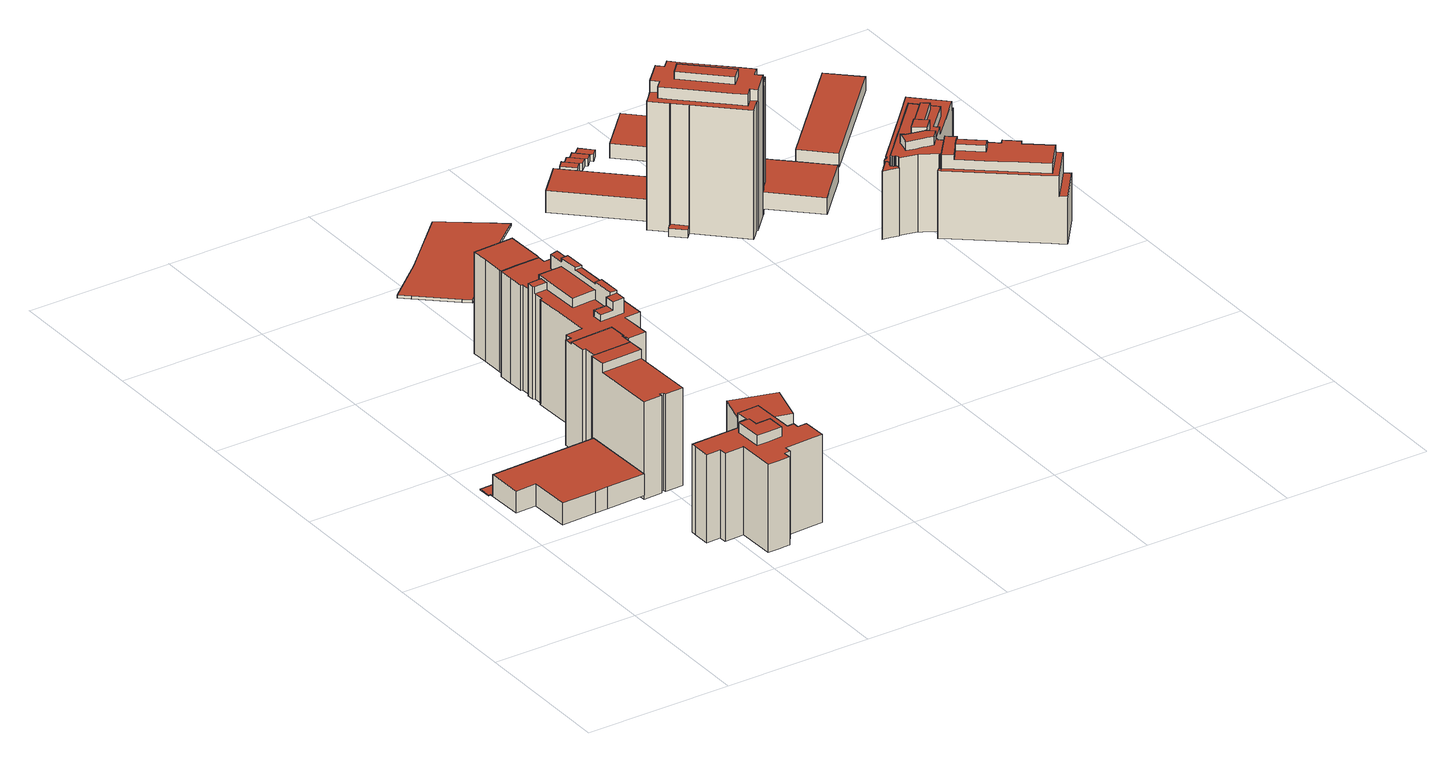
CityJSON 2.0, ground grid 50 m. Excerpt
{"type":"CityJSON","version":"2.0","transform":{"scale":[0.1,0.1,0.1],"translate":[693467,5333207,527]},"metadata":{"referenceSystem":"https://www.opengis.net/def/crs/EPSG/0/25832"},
"CityObjects":{
"building1":{"type":"Building","attributes":{"Gemeindeschluessel":"09162000","HoeheDach":"538.130","HoeheGrund":"530.636","Methode":"9999","NiedrigsteTraufeDesGebaeudes":"530.840","Geometrietyp2DReferenz":"3000","function":"31001_9998","roofType":"9999","measuredHeight":7.49},"geometry":[{"type":"MultiSurface","lod":"2","boundaries":[[[0,1,2,3]],[[4,5,6,7]],[[8,9,10,11]],[[6,12,13,14,15,16,2,1,17,7]],[[18,14,13,19]],[[19,13,12,20]],[[21,22,8,11]],[[23,17,1,0]],[[24,20,12,6,5,25]],[[26,27,28,29]],[[30,16,15,31]],[[29,28,22,21]],[[3,2,16,30]],[[9,8,22,28,27,25,5,4]],[[24,25,27,26]],[[31,15,14,18]],[[10,23,0,3,30,31,18,19,20,24,26,29,21,11]],[[9,4,7,17,23,10]]],"semantics":{"surfaces":[{"type":"WallSurface"},{"type":"RoofSurface"},{"type":"GroundSurface"}],"values":[0,0,0,1,0,0,0,0,0,0,0,0,0,1,0,0,2,0]}}]},
"building2":{"type":"Building","attributes":{"Gemeindeschluessel":"09162000","HoeheDach":"567.290","HoeheGrund":"533.610","Methode":"2000","NiedrigsteTraufeDesGebaeudes":"563.880","Geometrietyp2DReferenz":"3000","function":"31001_1000","roofType":"1000","measuredHeight":33.68,"storeysAboveGround":11},"geometry":[{"type":"MultiSurface","lod":"2","boundaries":[[[32,33,34,35,36,37]],[[38,39,40,41,42,43,44,45]],[[46,47,48,49]],[[50,51,52,53]],[[40,54,55,56,57,41]],[[58,59,60,61]],[[32,37,62,63]],[[64,65,66,67]],[[68,69,70,71]],[[72,73,74,75]],[[63,62,76,77]],[[78,76,62,37,36,35,70,69]],[[79,80,73,72]],[[81,82,51,50]],[[83,84,85,86,87,88,89,90,49,48]],[[71,70,35,34]],[[45,44,59,58]],[[64,91,92,93,94,95,96,65]],[[97,98,99,100]],[[101,77,76,78,69,68]],[[61,60,94,93]],[[102,67,66,103,80,79]],[[104,105,56,55,106,107]],[[87,86,108,109]],[[53,52,104,107]],[[75,74,47,46]],[[54,40,39,38,45,58,61,93,92,91,64,67,102,79,72,75,46,49,90,89,88,87,109,97,100,110,81,50,53,107,106,55]],[[99,111,82,81,110,100]],[[109,108,98,97]],[[73,80,103,66,65,96,95,94,60,59,44,43,42,41,57,56,105,104,52,51,82,111,99,98,108,86,85,84,83,48,47,74],[71,34,33,32,63,77,101,68]]],"semantics":{"surfaces":[{"type":"WallSurface"},{"type":"RoofSurface"},{"type":"GroundSurface"}],"values":[0,0,0,0,0,0,0,0,0,0,0,1,0,0,0,0,0,0,0,0,0,0,0,0,0,0,2,0,0,1]}}]},
"building3":{"type":"Building","attributes":{"Gemeindeschluessel":"09162000","HoeheDach":"565.950","HoeheGrund":"529.330","Methode":"2000","NiedrigsteTraufeDesGebaeudes":"562.948","Geometrietyp2DReferenz":"3000","function":"31001_9998","roofType":"1000","measuredHeight":36.62,"storeysAboveGround":10},"geometry":[{"type":"MultiSurface","lod":"2","boundaries":[[[112,113,114,115]],[[115,114,116,117]],[[118,119,120,121]],[[122,123,124,125]],[[114,113,126,127,128,118,121,116]],[[118,128,129,130,125,124,119]],[[129,128,127,131]],[[132,126,113,112]],[[119,124,123,133,120]],[[130,129,131,132,112,115,117,134,135,122,125]],[[135,133,123,122]],[[116,121,120,133,135,134,117]],[[131,127,126,132]]],"semantics":{"surfaces":[{"type":"WallSurface"},{"type":"RoofSurface"},{"type":"GroundSurface"}],"values":[0,0,0,0,1,0,0,0,1,2,0,0,0]}}]},
"building4":{"type":"Building","attributes":{"Gemeindeschluessel":"09162000","HoeheDach":"571.550","HoeheGrund":"529.133","Methode":"2000","NiedrigsteTraufeDesGebaeudes":"565.310","Geometrietyp2DReferenz":"3000","function":"31001_9998","roofType":"1000","measuredHeight":42.42,"storeysAboveGround":11},"geometry":[{"type":"MultiSurface","lod":"2","boundaries":[[[136,137,138,139,140,141]],[[142,143,144,145]],[[146,147,148,149,150,151,152]],[[153,154,155,156,157,158,159]],[[145,144,160,161]],[[162,163,164,165,166,167,168,169,170]],[[157,171,172,173,174,158]],[[149,175,166,165,164,150]],[[176,171,157,156]],[[177,178,155,154]],[[179,180,181,182]],[[183,184,185,186,187,188]],[[189,190,191,192,193,124]],[[194,195,196,197]],[[198,199,200,201]],[[182,181,202,203]],[[204,205,206,207]],[[208,173,172,209]],[[210,211,212,213]],[[214,215,138,137]],[[191,216,197,196,203,202,192]],[[161,160,217,218]],[[179,182,203,196,195,219,220,221,187,186,185,222,223,217,160,144,143,224,225,226,227,228,229,208,209,230,231,232,233,234,235,236,237,238,148,147,146,170,169,168,167,239,240,241,176,156,155,178,242,243,244,245,246,140,139,138,215]],[[151,163,162,152]],[[247,248,249,232,231,230]],[[218,217,223,250]],[[251,219,195,194]],[[184,252,250,223,222,185]],[[251,253,254,188,187,221,220,219]],[[252,184,183,188,254,253,251,194,197,216,191,190,189,255,256,257,258,259,214,137,136,141,260,261,262,263,264,177,154,153,159,265,266,267,268,269,270,271,272,142,145,161,218,250]],[[189,124,123,255]],[[241,240,239,273,274,275]],[[272,224,143,142]],[[269,227,226,270]],[[274,273,276,249,248,247,277,278,275]],[[151,150,164,163]],[[257,279,280,258]],[[211,206,205,212]],[[281,200,199,282]],[[226,225,224,272,271,270]],[[174,173,208,229,267,266,265]],[[166,201,200,281,213,212,205,204,283,233,232,249,276,273,239,167]],[[159,158,174,265]],[[264,242,178,177]],[[282,210,213,281]],[[246,245,244,243,242,264,263,262,261,260]],[[175,198,201,166]],[[146,152,162,170]],[[275,278,277,247,230,209,172,171,176,241]],[[259,258,280,180,179,215,214]],[[229,228,227,269,268,267]],[[280,279,284,123,124,193,192,202,181,180]],[[123,284,279,257,256,255]],[[207,285,283,204]],[[210,282,199,198,175,149,148,238,237,236,235,234,285,207,206,211]],[[141,140,246,260]],[[233,283,285,234]]],"semantics":{"surfaces":[{"type":"WallSurface"},{"type":"RoofSurface"},{"type":"GroundSurface"}],"values":[0,0,0,0,0,0,1,1,0,0,0,0,0,0,1,0,0,0,0,0,0,0,1,1,0,0,0,0,0,2,0,0,0,0,1,0,0,1,0,0,0,0,0,0,1,0,0,0,0,0,0,1,0,1,0,0,0]}}]},
"building5":{"type":"Building","attributes":{"Gemeindeschluessel":"09162000","HoeheDach":"565.379","HoeheGrund":"530.383","Methode":"1000","NiedrigsteTraufeDesGebaeudes":"565.379","Geometrietyp2DReferenz":"3000","function":"31001_9998","roofType":"1000","measuredHeight":35,"storeysAboveGround":10},"geometry":[{"type":"MultiSurface","lod":"2","boundaries":[[[286,287,288,289]],[[290,291,287,286]],[[292,293,294,295]],[[296,297,298,299,294,293,288,287,291]],[[300,301,295,294,299,298]],[[290,286,289,292,295,301,300,302,303]],[[300,298,297,302]],[[289,288,293,292]],[[302,297,296,303]],[[303,296,291,290]]],"semantics":{"surfaces":[{"type":"WallSurface"},{"type":"RoofSurface"},{"type":"GroundSurface"}],"values":[0,0,0,1,0,2,0,0,0,0]}}]},
"building6":{"type":"Building","attributes":{"Gemeindeschluessel":"09162000","HoeheDach":"543.458","HoeheGrund":"532.690","Methode":"2000","NiedrigsteTraufeDesGebaeudes":"543.458","Geometrietyp2DReferenz":"3000","function":"31001_1000","roofType":"1000","measuredHeight":10.77,"storeysAboveGround":2},"geometry":[{"type":"MultiSurface","lod":"2","boundaries":[[[304,305,306,307]],[[308,304,307,309]],[[310,311,312,305,304,308]],[[311,310,313,314]],[[312,311,314,315]],[[305,312,315,306]],[[309,307,306,315,314,313]],[[310,308,309,313]]],"semantics":{"surfaces":[{"type":"WallSurface"},{"type":"RoofSurface"},{"type":"GroundSurface"}],"values":[0,0,1,0,0,0,2,0]}}]},
"building7":{"type":"Building","attributes":{"Gemeindeschluessel":"09162000","HoeheDach":"531.546","HoeheGrund":"526.832","Methode":"2000","NiedrigsteTraufeDesGebaeudes":"531.546","Geometrietyp2DReferenz":"3000","function":"53001_1800","roofType":"1000","measuredHeight":4.71},"geometry":[{"type":"MultiSurface","lod":"2","boundaries":[[[316,317,318,319]],[[319,318,320,321]],[[322,323,324,325]],[[326,327,328,329,330,322,325,316,319,321,331,332]],[[321,320,333,331]],[[332,334,335,326]],[[334,333,320,318,317,324,323,336,337,338,339,335]],[[327,339,338,328]],[[328,338,337,329]],[[329,337,336,330]],[[330,336,323,322]],[[331,333,334,332]],[[326,335,339,327]],[[325,324,317,316]]],"semantics":{"surfaces":[{"type":"WallSurface"},{"type":"GroundSurface"},{"type":"RoofSurface"}],"values":[0,0,0,1,0,0,2,0,0,0,0,0,0,0]}}]},
"building8":{"type":"Building","attributes":{"Gemeindeschluessel":"09162000","HoeheDach":"536.255","HoeheGrund":"528.710","Methode":"1000","NiedrigsteTraufeDesGebaeudes":"536.255","Geometrietyp2DReferenz":"3000","function":"31001_9998","roofType":"1000","measuredHeight":7.54,"storeysAboveGround":2},"geometry":[{"type":"MultiSurface","lod":"2","boundaries":[[[340,341,342,343]],[[344,345,346,347]],[[346,341,340,347]],[[347,340,343,344]],[[344,343,342,345]],[[345,342,341,346]]],"semantics":{"surfaces":[{"type":"RoofSurface"},{"type":"GroundSurface"},{"type":"WallSurface"}],"values":[0,1,2,2,2,2]}}]},
"building9":{"type":"Building","attributes":{"Gemeindeschluessel":"09162000","HoeheDach":"533.993","HoeheGrund":"531.570","Methode":"1000","NiedrigsteTraufeDesGebaeudes":"533.993","Geometrietyp2DReferenz":"3000","function":"31001_2000","roofType":"1000","measuredHeight":2.42},"geometry":[{"type":"MultiSurface","lod":"2","boundaries":[[[348,349,350,351]],[[352,353,349,348]],[[351,350,354,355]],[[353,356,354,350,349]],[[348,351,355,357,352]],[[357,356,353,352]],[[355,354,356,357]]],"semantics":{"surfaces":[{"type":"WallSurface"},{"type":"RoofSurface"},{"type":"GroundSurface"}],"values":[0,0,0,1,2,0,0]}}]},
"building10":{"type":"Building","attributes":{"Gemeindeschluessel":"09162000","HoeheDach":"533.996","HoeheGrund":"531.610","Methode":"1000","NiedrigsteTraufeDesGebaeudes":"533.996","Geometrietyp2DReferenz":"3000","function":"31001_2000","roofType":"1000","measuredHeight":2.39},"geometry":[{"type":"MultiSurface","lod":"2","boundaries":[[[358,359,360,361]],[[357,356,354,355]],[[361,360,356,357]],[[362,363,364,365]],[[356,360,359,364,363,354]],[[365,364,359,358]],[[355,362,365,358,361,357]],[[355,354,363,362]]],"semantics":{"surfaces":[{"type":"WallSurface"},{"type":"RoofSurface"},{"type":"GroundSurface"}],"values":[0,0,0,0,1,0,2,0]}}]},
"building11":{"type":"Building","attributes":{"Gemeindeschluessel":"09162000","HoeheDach":"533.991","HoeheGrund":"531.620","Methode":"1000","NiedrigsteTraufeDesGebaeudes":"533.991","Geometrietyp2DReferenz":"3000","function":"31001_2000","roofType":"1000","measuredHeight":2.37},"geometry":[{"type":"MultiSurface","lod":"2","boundaries":[[[366,367,368,369]],[[370,371,367,366]],[[365,370,366,369,372,358]],[[359,373,368,367,371,364]],[[365,364,371,370]],[[369,368,373,372]],[[358,359,364,365]],[[372,373,359,358]]],"semantics":{"surfaces":[{"type":"WallSurface"},{"type":"GroundSurface"},{"type":"RoofSurface"}],"values":[0,0,1,2,0,0,0,0]}}]},
"building12":{"type":"Building","attributes":{"Gemeindeschluessel":"09162000","HoeheDach":"533.999","HoeheGrund":"531.680","Methode":"1000","NiedrigsteTraufeDesGebaeudes":"533.999","Geometrietyp2DReferenz":"3000","function":"31001_2000","roofType":"1000","measuredHeight":2.32},"geometry":[{"type":"MultiSurface","lod":"2","boundaries":[[[368,374,375,376,367]],[[377,378,379,380,381]],[[379,375,374,380]],[[381,368,367,377]],[[377,367,376,378]],[[378,376,375,379]],[[380,374,368,381]]],"semantics":{"surfaces":[{"type":"RoofSurface"},{"type":"GroundSurface"},{"type":"WallSurface"}],"values":[0,1,2,2,2,2,2]}}]},
"building13":{"type":"Building","attributes":{"Gemeindeschluessel":"09162000","HoeheDach":"578.640","HoeheGrund":"527.840","Methode":"2000","NiedrigsteTraufeDesGebaeudes":"530.532","Geometrietyp2DReferenz":"3000","function":"31001_9998","roofType":"1000","measuredHeight":50.8,"storeysAboveGround":14},"geometry":[{"type":"MultiSurface","lod":"2","boundaries":[[[382,383,384,385]],[[386,387,388,389]],[[390,391,392,393]],[[394,395,396,397]],[[398,399,400,401,402,403,404,405,406,407,408,409,410,411,412,413,414,415,416,417,418,419,420,421,422,423]],[[424,388,387,425,426,427,428,429,382,385,430,431,432,433,390,393,434,435,436]],[[385,384,437,430]],[[438,439,440,421,420,419]],[[432,431,430,437,441,442,443,433]],[[399,444,445,400]],[[422,446,447,423]],[[448,449,450,451]],[[452,453,454,455]],[[407,426,425,408]],[[456,396,395,457]],[[386,458,410,409,408,425,387]],[[459,457,395,394]],[[442,441,437,384,383,460,450,449,461,462,463,454,453,464,392,391,443],[394,397,465,459]],[[433,443,391,390]],[[466,461,449,448]],[[404,429,428,405]],[[458,386,389,467]],[[382,429,404,403,402,460,383]],[[421,440,446,422]],[[397,396,456,465]],[[468,464,453,452]],[[410,458,467,411]],[[413,424,436,414]],[[463,462,461,466,469,470,455,454]],[[467,389,388,424,413,412,411]],[[402,401,400,445,451,450,460]],[[399,398,423,447,471,444]],[[407,406,405,428,427,426]],[[452,455,470,469,466,448,451,445,444,471,447,446,440,439,438,468]],[[436,435,434,416,415,414]],[[434,393,392,464,468,438,419,418,417,416]],[[465,456,457,459]]],"semantics":{"surfaces":[{"type":"WallSurface"},{"type":"GroundSurface"},{"type":"RoofSurface"}],"values":[0,0,0,0,1,2,0,0,0,0,0,0,0,0,2,0,0,2,0,0,0,2,0,0,0,0,0,0,0,0,0,0,0,2,0,0,0]}}]},
"building14":{"type":"Building","attributes":{"Gemeindeschluessel":"09162000","HoeheDach":"553.580","HoeheGrund":"530.220","Methode":"2000","NiedrigsteTraufeDesGebaeudes":"553.580","Geometrietyp2DReferenz":"3000","function":"51009_1610","roofType":"1000","measuredHeight":23.36},"geometry":[{"type":"MultiSurface","lod":"2","boundaries":[[[472,473,474,475,476,477]],[[478,479,480,481]],[[482,483,484,485,486,487,488,489,490,491,492,493,480,479,494,495,474,473,472]],[[496,497,483,482,472,477]],[[498,485,484,499]],[[499,484,483,497]],[[500,489,488,501]],[[502,492,491,503]],[[475,474,495,504]],[[505,493,492,502]],[[506,494,479,478]],[[481,480,493,505]],[[504,495,494,506]],[[501,488,487,507]],[[507,487,486,508]],[[477,476,475,504,506,478,481,505,502,503,509,500,501,507,508,498,499,497,496]],[[509,490,489,500]],[[508,486,485,498]],[[503,491,490,509]]],"semantics":{"surfaces":[{"type":"WallSurface"},{"type":"RoofSurface"},{"type":"GroundSurface"}],"values":[0,0,1,0,0,0,0,0,0,0,0,0,0,0,0,2,0,0,0]}}]},
"building15":{"type":"Building","attributes":{"Gemeindeschluessel":"09162000","HoeheDach":"536.663","HoeheGrund":"531.700","Methode":"1000","NiedrigsteTraufeDesGebaeudes":"536.663","Geometrietyp2DReferenz":"3000","function":"31001_9998","roofType":"1000","measuredHeight":4.96},"geometry":[{"type":"MultiSurface","lod":"2","boundaries":[[[510,511,512,513]],[[514,515,516,517,518,519]],[[520,521,522,523,524,525]],[[526,512,511,519,518,517,521,520,525,527,528,529,530]],[[528,527,531,532,533,529]],[[515,514,510,513,534,535,533,532,531,524,523,522,516]],[[535,530,529,533]],[[527,525,524,531]],[[534,513,512,526,530,535]],[[514,519,511,510]],[[522,521,517,516]]],"semantics":{"surfaces":[{"type":"WallSurface"},{"type":"RoofSurface"},{"type":"GroundSurface"}],"values":[0,0,0,1,0,2,0,0,0,0,0]}}]},
"building16":{"type":"Building","attributes":{"Gemeindeschluessel":"09162000","HoeheDach":"536.202","HoeheGrund":"530.440","Methode":"1000","NiedrigsteTraufeDesGebaeudes":"536.202","Geometrietyp2DReferenz":"3000","function":"31001_9998","roofType":"1000","measuredHeight":5.76,"storeysAboveGround":1},"geometry":[{"type":"MultiSurface","lod":"2","boundaries":[[[536,537,538,539]],[[540,541,542,543,544,545]],[[542,541,537,536]],[[546,547,545,544]],[[548,549,550,551,547,546]],[[552,553,554,555]],[[553,556,538,537,541,540,545,547,551,550,557,558,554]],[[552,559,539,538,556,553]],[[559,552,555,560,561,549,548,546,544,543,542,536,539]],[[557,550,549,561]],[[555,554,558,560]],[[560,558,557,561]]],"semantics":{"surfaces":[{"type":"WallSurface"},{"type":"RoofSurface"},{"type":"GroundSurface"}],"values":[0,0,0,0,0,0,1,0,2,0,0,0]}}]},
"building17":{"type":"Building","attributes":{"Gemeindeschluessel":"09162000","HoeheDach":"535.408","HoeheGrund":"531.670","Methode":"1000","NiedrigsteTraufeDesGebaeudes":"535.408","Geometrietyp2DReferenz":"3000","function":"31001_2000","roofType":"1000","measuredHeight":3.74},"geometry":[{"type":"MultiSurface","lod":"2","boundaries":[[[516,562,563,522]],[[522,564,565,566,516]],[[522,563,567,564]],[[565,568,569,566]],[[566,569,562,516]],[[564,567,568,565]],[[562,569,568,567,563]]],"semantics":{"surfaces":[{"type":"WallSurface"},{"type":"GroundSurface"},{"type":"RoofSurface"}],"values":[0,1,0,0,0,0,2]}}]},
"building18":{"type":"Building","attributes":{"Gemeindeschluessel":"09162000","HoeheDach":"560.112","HoeheGrund":"530.270","Methode":"2000","NiedrigsteTraufeDesGebaeudes":"546.560","Geometrietyp2DReferenz":"3000","function":"31001_9998","roofType":"1000","measuredHeight":29.84,"storeysAboveGround":6},"geometry":[{"type":"MultiSurface","lod":"2","boundaries":[[[570,571,572,573,574,575,576,577,578,579,580]],[[581,582,583,584]],[[585,586,587,588]],[[589,590,591,592,593,594,595,596]],[[597,598,599,600]],[[601,602,603,604,605,606]],[[607,608,609,610]],[[611,612,613,614,615,616,617,582,581,618,619,620,621]],[[474,495,622,623,624,625,626,627,628,629,630,631,632,633,634,635,636,637,638,639,640,641,642,643,644]],[[645,646,647,648,649,650,651,652]],[[653,654,576,575]],[[655,638,637,656]],[[640,639,638,655,657,658,659,660,661]],[[658,657,662,663]],[[634,664,665,635]],[[666,667,668,669]],[[615,614,670,671]],[[672,643,642,673]],[[673,642,641,674]],[[610,609,675,676]],[[677,678,679,680,675,609,608,670,614,613,612,681,682,683,684,685]],[[686,687,688,689]],[[690,588,587,691]],[[692,693,694,695]],[[696,586,585,697]],[[698,699,700,701,702,703]],[[691,587,586,696]],[[704,705,706,707,708,680,679,678,677,685,709,710,711]],[[712,713,714,715]],[[715,714,700,699]],[[716,717,598,597]],[[718,623,622,719]],[[684,720,709,685]],[[612,611,721,681]],[[722,723,724,725]],[[726,474,644,727]],[[703,702,728,729]],[[730,718,719,731,732,724,723,733]],[[663,662,717,716]],[[617,616,615,671,583,582]],[[578,577,576,654,734,607,610,676,708,707,706,705,704,711,735,579]],[[671,670,608,607,734,654,653,736,737,738,739,740,741,742,584,583]],[[631,743,744,632]],[[592,745,746,747,748,749,750,751,656,637,636,635,665,752,753,593]],[[754,755,756,757]],[[574,736,653,575]],[[689,688,693,692]],[[758,759,760,761,762,763,764,765,766]],[[763,762,767,606,605]],[[656,751,668,667,599,598,717,662,657,655]],[[768,769,770,771]],[[603,602,772,773]],[[729,728,687,686]],[[774,757,756,775]],[[681,721,770,769,682]],[[581,584,618]],[[776,777,778,779,780,781,782,783,784,785,758,766]],[[786,787,731,719,622,495,788]],[[579,735,789,790,791,648,647,792,793,580]],[[794,695,694,795,730,733,796]],[[573,572,571,570,580,793,792,647,646,645,652,797,798,799,712,715,699,698,703,729,686,689,692,695,794,796,722,725,800,787,786,788,726,727,672,673,674,661,660,659,658,663,716,597,600,666,669,750,749,748,747,746,745,592,591,590,589,801,742,741,740,739,738,737]],[[775,756,755,802]],[[634,633,632,744,803,664]],[[799,798,797,652,651,804,805,806,713,712]],[[682,769,768,683]],[[720,771,770,721]],[[711,710,807,808,621,620,809,810,811,812]],[[725,724,732,800]],[[802,755,754,813]],[[811,810,791,790]],[[709,720,721,611,621,808,807,710]],[[800,732,731,787]],[[727,644,643,672]],[[669,668,751,750]],[[694,693,688,687,728,702,701,700,714,713,806,805,804,651,650,649,648,791,810,809,620,619,596,595,594,593,753,752,665,664,803,744,743,814,815,816,817,818,819,820,821,795],[765,764,763,605,604,603,773,822,823,824,780,779,778,777,776,766],[691,696,697,690],[775,802,813,774]],[[697,585,588,690]],[[780,824,823,825,826,781]],[[788,495,474,726]],[[767,762,761]],[[683,768,771,720,684]],[[619,618,584,742,801]],[[589,596,619,801]],[[737,736,574,573]],[[796,733,723,722]],[[674,641,640,661]],[[789,735,711,812]],[[600,599,667,666]],[[813,754,757,774]],[[606,767,761,760]],[[676,675,680,708]],[[785,784,783,782,781,826,825,827,772,602,601,606,760,759,758]],[[827,825,823,822,773,772]],[[795,821,820,819,818,817,816,815,814,743,631,630,629,628,627,626,625,624,623,718,730]],[[812,811,790,789]]],"semantics":{"surfaces":[{"type":"WallSurface"},{"type":"RoofSurface"},{"type":"GroundSurface"}],"values":[0,0,1,0,0,0,0,0,1,0,0,0,0,0,0,0,0,0,0,0,1,0,0,0,0,0,0,0,0,0,0,0,0,0,0,0,0,1,0,1,1,0,0,0,1,1,0,0,0,1,1,0,0,0,0,1,0,0,0,0,2,0,0,0,0,0,0,0,0,0,1,0,0,0,1,0,0,0,1,0,0,0,0,0,0,0,0,0,0,0,1,0,0,1]}}]},
"building19":{"type":"Building","attributes":{"Gemeindeschluessel":"09162000","HoeheDach":"536.142","HoeheGrund":"531.350","Methode":"1000","NiedrigsteTraufeDesGebaeudes":"536.142","Geometrietyp2DReferenz":"3000","function":"31001_9998","roofType":"1000","measuredHeight":4.79,"storeysAboveGround":1},"geometry":[{"type":"MultiSurface","lod":"2","boundaries":[[[828,829,830,831]],[[832,828,831,833]],[[831,830,834,833]],[[834,830,829,835]],[[833,834,835,832]],[[832,835,829,828]]],"semantics":{"surfaces":[{"type":"WallSurface"},{"type":"GroundSurface"},{"type":"RoofSurface"}],"values":[0,1,0,2,0,0]}}]}
},
"vertices":[
[5,790,36],[5,790,38],[4,835,38],[4,835,36],[13,782,111],[383,795,111],[383,795,38],[13,782,38],[89,664,111],[16,661,111],[16,661,36],[89,664,36],[383,804,38],[391,805,38],[390,848,38],[380,848,38],[10,835,38],[12,791,38],[390,848,36],[391,805,36],[383,804,36],[94,526,36],[94,526,111],[12,791,36],[391,535,36],[391,535,111],[256,531,36],[256,531,111],[213,530,111],[213,530,36],[10,835,36],[380,848,36],
[555,181,369],[555,197,369],[554,216,369],[554,216,403],[555,197,403],[555,181,403],[610,63,66],[684,66,66],[716,67,66],[716,67,369],[684,66,369],[610,63,369],[581,62,369],[581,62,66],[361,218,66],[361,218,369],[361,234,369],[361,234,66],[657,166,66],[657,166,369],[680,167,369],[680,167,66],[713,144,66],[713,148,66],[713,148,369],[713,144,369],[582,38,66],[582,38,369],[560,36,369],[560,36,66],[606,183,403],[606,183,369],[483,7,66],[483,7,369],[480,137,369],[480,137,66],[518,120,369],[518,120,403],[516,215,403],[516,215,369],[412,159,66],[412,159,369],[363,157,369],[363,157,66],[608,123,403],[608,123,369],[557,121,403],[413,135,66],[413,135,369],[652,316,66],[652,316,369],[476,238,369],[515,239,369],[553,240,369],[555,240,369],[555,240,66],[553,240,66],[515,239,66],[476,238,66],[521,9,66],[560,10,66],[561,10,66],[561,10,369],[560,10,369],[521,9,369],[578,270,66],[578,270,369],[577,313,369],[577,313,66],[557,121,369],[479,137,66],[479,137,369],[681,147,369],[682,147,369],[682,147,66],[681,147,66],[554,268,369],[554,268,66],[603,314,66],[603,314,369],
[455,549,23],[455,549,359],[455,537,359],[455,537,23],[391,535,359],[391,535,23],[526,754,359],[526,754,390],[385,749,390],[385,749,359],[391,805,23],[391,805,390],[524,809,390],[524,809,23],[468,549,359],[469,538,359],[532,540,359],[532,540,23],[526,754,23],[469,538,23],[468,549,23],[383,804,390],[385,749,23],[383,804,23],
[396,937,21],[396,935,21],[396,935,383],[396,937,383],[395,960,383],[395,960,21],[441,1379,21],[441,1379,383],[500,1383,383],[500,1383,21],[524,968,383],[570,970,383],[609,972,383],[609,972,435],[570,970,435],[570,970,405],[524,968,405],[449,1214,21],[452,1211,21],[452,1211,383],[449,1214,383],[449,1214,407],[445,1216,407],[445,1216,21],[580,1385,383],[580,1385,21],[523,1004,405],[569,1006,405],[569,1006,435],[577,1006,435],[584,1007,435],[584,1007,383],[577,1006,383],[569,1006,383],[523,1004,383],[495,1216,407],[494,1243,407],[446,1241,407],[445,1240,407],[607,1008,435],[495,1216,383],[452,1178,21],[452,1178,383],[377,906,383],[377,906,390],[526,912,390],[526,912,383],[609,948,21],[652,949,21],[652,949,383],[609,948,383],[597,947,383],[597,947,21],[524,809,21],[523,836,21],[523,851,21],[523,851,390],[523,836,390],[536,840,21],[536,840,383],[536,852,383],[536,852,21],[607,1008,444],[605,1086,444],[582,1085,444],[584,1007,444],[528,851,390],[528,851,383],[576,1258,431],[576,1258,445],[599,1259,445],[599,1259,435],[446,1241,383],[494,1243,383],[602,1188,437],[602,1188,445],[578,1187,445],[578,1187,437],[376,935,21],[376,935,383],[528,851,21],[581,1357,383],[581,1357,21],[600,842,383],[598,916,383],[597,946,383],[640,1315,383],[639,1360,383],[442,1332,383],[443,1306,383],[444,1279,383],[450,1277,383],[451,1252,383],[451,1247,383],[493,1254,383],[561,1257,383],[576,1258,383],[574,1312,383],[598,1313,383],[599,1259,383],[602,1188,383],[605,1086,383],[607,1008,383],[582,1085,383],[566,1085,383],[499,1082,383],[447,1177,383],[450,1080,383],[453,1001,383],[454,965,383],[454,964,383],[493,1254,416],[561,1257,416],[576,1258,416],[639,1360,21],[600,842,21],[640,1315,21],[598,916,21],[597,946,21],[391,805,21],[390,830,21],[390,848,21],[379,848,21],[377,906,21],[454,964,21],[454,965,21],[453,1001,21],[450,1080,21],[447,1177,21],[445,1240,21],[446,1241,21],[451,1247,21],[451,1252,21],[450,1277,21],[444,1279,21],[443,1306,21],[442,1332,21],[582,1085,416],[566,1085,416],[499,1082,416],[578,1187,416],[494,1243,416],[495,1216,416],[390,848,390],[379,848,390],[582,1085,437],[605,1086,437],[574,1312,431],[390,830,390],[598,1313,435],
[441,1389,34],[441,1389,384],[439,1459,384],[439,1459,34],[441,1379,34],[441,1379,384],[437,1517,34],[437,1517,384],[576,1523,384],[576,1523,34],[500,1383,384],[580,1385,384],[580,1396,384],[578,1465,384],[580,1396,34],[578,1465,34],[580,1385,34],[500,1383,34],
[747,554,165],[783,682,165],[783,682,57],[747,554,57],[785,543,165],[785,543,57],[812,535,165],[906,509,165],[941,637,165],[812,535,57],[906,509,57],[941,637,57],
[846,1999,35],[846,1999,45],[807,1960,45],[807,1960,35],[599,1767,45],[599,1767,35],[911,2107,35],[911,2107,45],[945,2082,45],[945,2082,35],[428,1916,35],[564,2033,35],[625,2093,35],[755,2219,35],[788,2196,35],[575,1788,35],[459,1889,35],[575,1788,45],[459,1889,45],[428,1916,45],[788,2196,45],[755,2219,45],[625,2093,45],[564,2033,45],
[1319,1904,93],[1410,1999,93],[1184,2213,93],[1094,2118,93],[1094,2118,17],[1184,2213,17],[1410,1999,17],[1319,1904,17],
[1228,2246,46],[1228,2246,70],[1248,2267,70],[1248,2267,46],[1267,2208,46],[1267,2208,70],[1255,2259,70],[1255,2259,46],[1287,2229,70],[1287,2229,46],
[1315,2242,46],[1315,2242,70],[1295,2221,70],[1295,2221,46],[1275,2280,46],[1275,2280,70],[1283,2273,70],[1283,2273,46],
[1311,2286,46],[1311,2286,70],[1343,2256,70],[1343,2256,46],[1303,2294,46],[1303,2294,70],[1323,2235,46],[1323,2235,70],
[1351,2248,70],[1371,2268,70],[1332,2306,70],[1311,2286,47],[1332,2306,47],[1371,2268,47],[1351,2248,47],[1343,2256,47],
[1571,1695,451],[1571,1695,490],[1553,1712,490],[1553,1712,451],[1387,1790,35],[1387,1790,451],[1345,1830,451],[1345,1830,35],[1355,1900,451],[1355,1900,490],[1334,1920,490],[1334,1920,451],[1431,1921,490],[1431,1921,516],[1565,1794,516],[1565,1794,490],[1652,1785,8],[1632,1764,8],[1635,1762,8],[1632,1759,8],[1626,1753,8],[1571,1695,8],[1568,1691,8],[1565,1694,8],[1546,1673,8],[1529,1656,8],[1388,1790,8],[1387,1790,8],[1370,1772,8],[1328,1811,8],[1345,1830,8],[1346,1830,8],[1295,1878,8],[1311,1896,8],[1319,1904,8],[1334,1920,8],[1395,1984,8],[1410,1999,8],[1418,2008,8],[1434,2025,8],[1623,1845,8],[1668,1802,8],[1346,1830,451],[1388,1790,451],[1529,1656,451],[1546,1673,451],[1565,1694,451],[1568,1691,451],[1530,1688,451],[1495,1721,451],[1362,1848,451],[1332,1876,451],[1319,1904,451],[1311,1896,451],[1295,1878,451],[1530,1688,490],[1410,1999,451],[1418,2008,451],[1434,2025,451],[1495,1721,490],[1362,1848,490],[1332,1876,490],[1632,1764,451],[1635,1762,451],[1623,1845,451],[1668,1802,451],[1614,1777,451],[1614,1777,490],[1632,1759,490],[1632,1759,451],[1416,1965,451],[1416,1965,490],[1439,1988,490],[1439,1988,451],[1533,1760,516],[1399,1887,516],[1370,1772,35],[1399,1887,490],[1626,1753,490],[1636,1800,490],[1602,1833,490],[1468,1960,490],[1395,1984,490],[1533,1760,490],[1636,1800,451],[1328,1811,35],[1395,1984,451],[1602,1833,451],[1468,1960,451],[1652,1785,451],
[1824,1410,266],[1845,1431,266],[1865,1453,266],[1865,1453,32],[1845,1431,32],[1824,1410,32],[1869,1436,32],[1869,1436,266],[1866,1434,266],[1866,1434,32],[1851,1404,266],[1878,1398,266],[1879,1403,266],[1880,1403,266],[1877,1415,266],[1874,1414,266],[1870,1415,266],[1867,1417,266],[1865,1420,266],[1863,1423,266],[1863,1427,266],[1864,1431,266],[1872,1437,266],[1869,1449,266],[1851,1404,32],[1878,1398,32],[1880,1403,32],[1879,1403,32],[1867,1417,32],[1870,1415,32],[1863,1427,32],[1863,1423,32],[1869,1449,32],[1864,1431,32],[1872,1437,32],[1874,1414,32],[1877,1415,32],[1865,1420,32],
[1620,2278,47],[1620,2278,97],[1496,2148,97],[1496,2148,47],[1689,2212,47],[1690,2213,47],[1813,2343,47],[1813,2343,97],[1690,2213,97],[1689,2212,97],[1744,2408,97],[1746,2406,97],[1746,2406,47],[1744,2408,47],[1721,2429,47],[1721,2429,97],[1475,2169,97],[1599,2300,97],[1598,2300,97],[1526,2369,97],[1402,2238,97],[1599,2300,47],[1598,2300,47],[1526,2369,47],[1475,2169,47],[1402,2238,47],
[1895,1768,34],[1895,1768,92],[1902,1761,92],[1902,1761,34],[1758,1898,92],[1800,1858,92],[1800,1858,34],[1758,1898,34],[1714,1940,34],[1714,1940,92],[1623,1845,34],[1623,1845,92],[1668,1803,34],[1668,1802,34],[1668,1802,92],[1668,1803,92],[1767,1619,34],[1767,1619,92],[1626,1753,92],[1626,1753,34],[1811,1666,92],[1632,1764,92],[1635,1762,92],[1811,1666,34],[1635,1762,34],[1632,1764,34],
[1813,2343,84],[1746,2406,84],[1799,2460,47],[1878,2386,47],[1825,2331,47],[1799,2460,84],[1878,2386,84],[1825,2331,84],
[1971,1315,33],[2230,1108,33],[2247,1094,33],[2267,1079,33],[2267,1079,196],[2247,1094,196],[2247,1094,266],[2230,1108,266],[1971,1315,266],[1964,1321,266],[1964,1321,33],[2049,1412,196],[2049,1412,266],[2059,1424,266],[2059,1424,196],[2017,1458,331],[2049,1492,331],[2012,1521,331],[1980,1488,331],[2034,1424,33],[2034,1425,33],[2036,1436,33],[2036,1437,33],[2036,1437,300],[2036,1436,300],[2034,1425,300],[2034,1424,300],[2165,1757,33],[2165,1757,231],[2211,1713,231],[2211,1713,33],[2003,1449,330],[2008,1448,330],[2008,1448,300],[2003,1449,300],[1939,1463,300],[1939,1463,330],[2238,1281,266],[2238,1281,299],[2229,1269,299],[2229,1269,266],[2079,1389,314],[2079,1389,299],[2151,1331,299],[2182,1306,299],[2182,1306,266],[2151,1331,266],[2079,1389,266],[2048,1413,196],[2048,1413,300],[2049,1412,300],[2049,1412,314],[1872,1439,266],[1875,1436,266],[1897,1459,266],[1917,1481,266],[1937,1502,266],[1948,1514,266],[1980,1547,266],[1990,1558,266],[2058,1630,266],[2080,1653,266],[2150,1584,266],[2135,1568,266],[2067,1496,266],[2081,1485,266],[2163,1571,266],[2226,1639,266],[2126,1736,266],[2063,1669,266],[1881,1476,266],[1884,1473,266],[1875,1463,266],[1872,1466,266],[1862,1456,266],[1948,1378,33],[1969,1365,33],[1991,1350,33],[1991,1350,300],[1969,1365,300],[1948,1378,300],[1937,1385,300],[1937,1385,33],[2334,1203,196],[2334,1203,266],[2126,1736,231],[2226,1639,231],[2142,1753,231],[2142,1753,33],[2126,1736,33],[2063,1669,33],[1881,1476,33],[2145,1750,231],[2145,1750,33],[2067,1496,300],[2081,1485,300],[2233,1669,33],[2233,1669,231],[2241,1654,231],[2241,1654,33],[2192,1318,299],[2192,1318,266],[1872,1466,33],[1875,1463,33],[1884,1473,33],[2309,1205,299],[2309,1205,266],[2082,1245,299],[2113,1220,299],[2160,1183,299],[2240,1119,299],[2061,1366,299],[2133,1308,299],[2114,1285,299],[2042,1343,299],[2010,1302,299],[1870,1415,33],[1870,1415,300],[1867,1417,300],[1867,1417,33],[1980,1488,300],[2012,1521,300],[1865,1420,33],[1865,1420,300],[1863,1423,300],[1863,1423,33],[2049,1492,300],[2017,1458,300],[1879,1407,33],[1880,1403,33],[1880,1403,300],[1879,1407,300],[1877,1415,300],[1877,1415,33],[2010,1302,266],[2082,1245,266],[2113,1220,266],[2160,1183,266],[2240,1119,266],[2010,1302,314],[1980,1326,314],[1980,1326,266],[1878,1398,33],[1878,1398,300],[1879,1403,300],[1879,1403,33],[2157,1763,33],[2157,1763,231],[1875,1436,196],[1872,1439,196],[2042,1343,314],[2061,1366,314],[1864,1431,33],[1864,1431,196],[1866,1434,196],[1866,1434,33],[1865,1453,33],[1862,1456,33],[1874,1414,300],[1874,1414,33],[1863,1424,196],[1872,1437,196],[1869,1436,196],[1863,1427,196],[2318,1217,266],[1974,1331,266],[2354,1188,196],[2354,1188,33],[2334,1203,33],[2318,1217,33],[2238,1281,33],[2192,1318,33],[2059,1424,33],[2080,1653,300],[2150,1584,300],[2039,1440,33],[2071,1474,33],[2081,1485,33],[2163,1571,33],[2226,1639,33],[2229,1642,33],[2229,1642,231],[2071,1474,300],[2039,1440,300],[2046,1513,322],[2114,1585,322],[2090,1604,322],[2022,1532,322],[1918,1424,330],[1922,1439,330],[1929,1465,330],[1929,1465,331],[1930,1470,331],[1930,1470,300],[1929,1465,300],[1922,1439,300],[1918,1424,300],[1939,1463,331],[2114,1285,322],[2133,1308,322],[2061,1366,322],[2042,1343,322],[2006,1447,330],[2006,1447,300],[2022,1532,300],[2090,1604,300],[1920,1424,300],[1949,1417,300],[1973,1412,300],[1986,1410,300],[2007,1405,300],[2007,1405,330],[1986,1410,330],[1973,1412,330],[1949,1417,330],[1920,1424,330],[1872,1439,33],[1872,1437,33],[1869,1449,33],[1974,1331,196],[1987,1347,196],[1987,1347,300],[1987,1347,33],[1974,1331,33],[1863,1424,33],[1863,1424,300],[1863,1427,33],[1928,1387,33],[1894,1395,33],[1893,1395,33],[1869,1436,33],[2048,1413,33],[2114,1585,300],[2135,1568,300],[1928,1387,300],[1894,1395,300],[1893,1395,300],[1993,1342,314],[2031,1390,314],[2031,1390,300],[1993,1342,300],[1993,1342,196],[1980,1326,196],[2046,1513,300],[2058,1630,300],[1990,1558,300],[1980,1547,300],[1948,1514,300],[1937,1502,300],[1917,1481,300],[1897,1459,300],[1875,1436,300],[2015,1440,300],[2029,1429,300],[2009,1407,300],[2029,1429,330],[2009,1407,330],[2015,1440,330],
[2165,2243,44],[2165,2243,91],[2261,2152,91],[2261,2152,44],[1848,1910,44],[1944,1819,44],[1944,1819,91],[1848,1910,91]
]}
